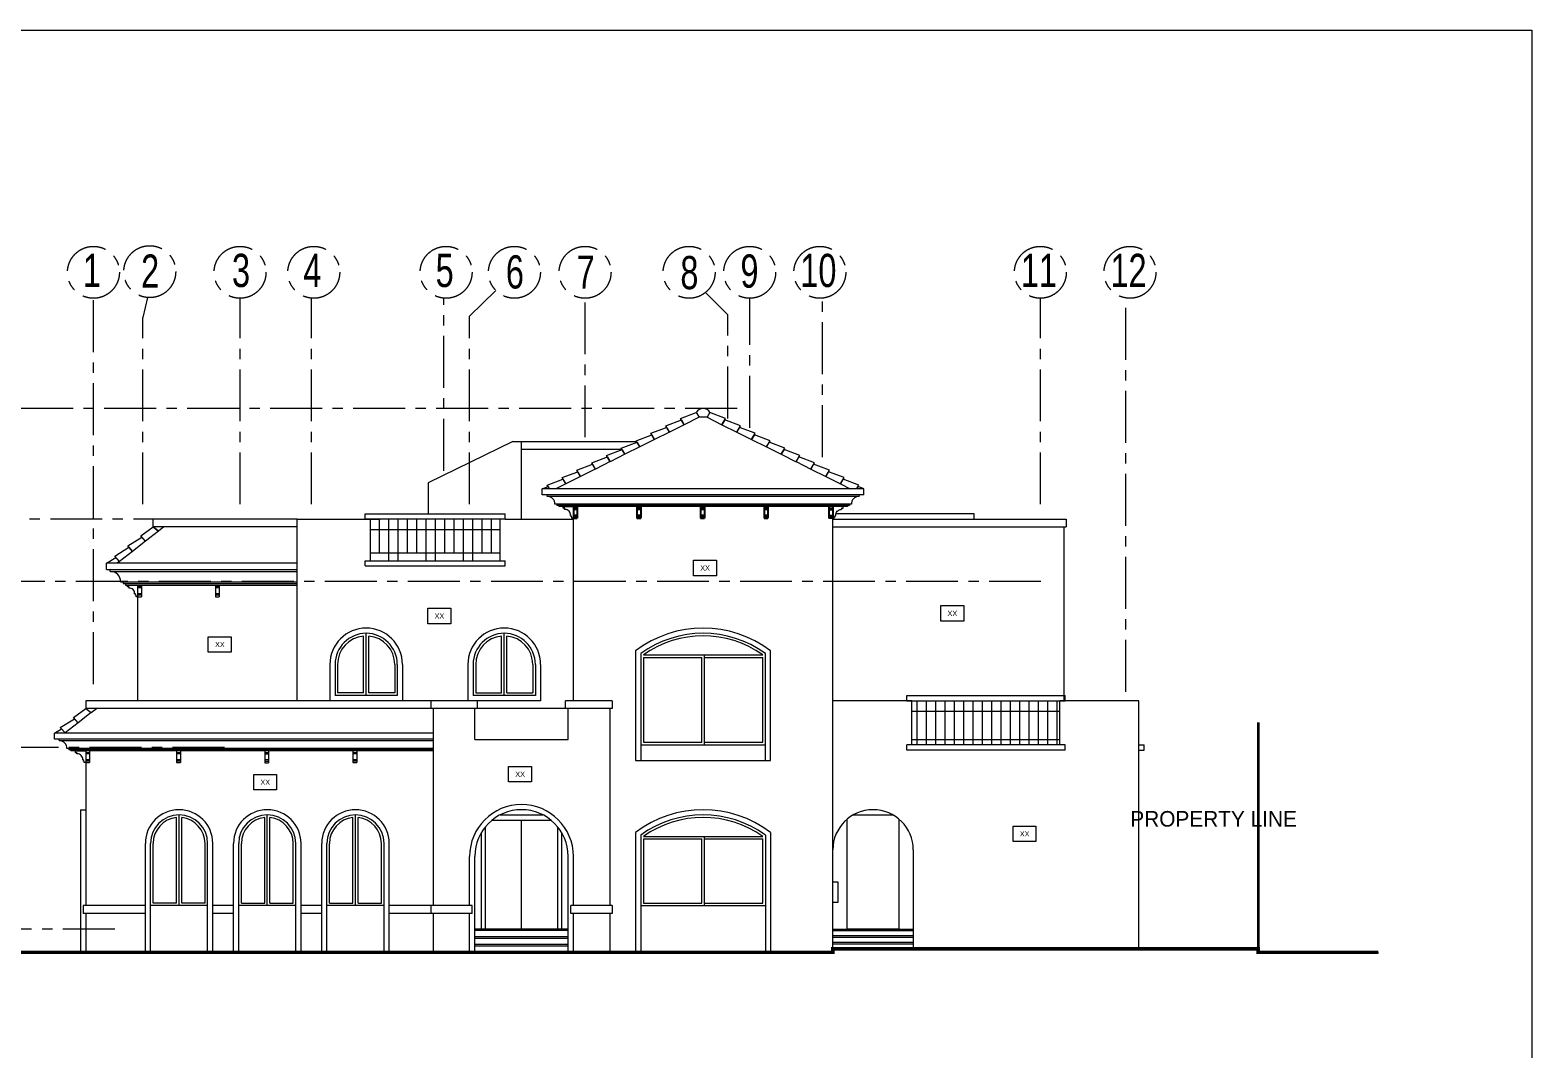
# Model space of a CAD drawing. Header units: millimetres. Extents: x -9083 to 924194, y -232449 to 321637.
# Drawn here: x 33293 to 47767, y -215630 to -205810 of the extents above; entities that cross this region are included whole.
import ezdxf
from ezdxf.enums import TextEntityAlignment as Align

# ---------------------------------------------------------------- set-up
doc = ezdxf.new("R2010")
doc.units = ezdxf.units.MM
doc.header["$LTSCALE"] = 400
doc.header["$MEASUREMENT"] = 0
for name, pattern in [('CENTER', [2, 1.25, -0.25, 0.25, -0.25]), ('CENTERX2', [4, 2.5, -0.5, 0.5, -0.5]), ('DASHDOT', [1, 0.5, -0.25, 0, -0.25])]:
    doc.linetypes.add(name, pattern=pattern)
doc.layers.get('0').update_dxf_attribs({"lineweight": 0, "true_color": 0xff1414})
doc.layers.get('Defpoints').update_dxf_attribs({"color": 8, "lineweight": 5})
doc.layers.add('AXIES', color=7, linetype='CENTER', lineweight=0, true_color=0x949596)
for name, color, linetype, lineweight in [('ELEVATION 00', 7, 'Continuous', 30), ('ELEVATION 01', 4, 'Continuous', 25), ('ELEVATION 02', 3, 'Continuous', 18), ('ELEVATION 04', 1, 'Continuous', 9), ('ELEVATION WINDOW', 5, 'Continuous', 5), ('ELEVATION05', 15, 'Continuous', 9), ('GENERAL TEXT', 4, 'Continuous', 5), ('LEVELS', 251, 'Continuous', 5), ('PLOT BOWNDARY', 1, 'DASHDOT', 50), ('TAG ELEVATIONS DETAIL', 8, 'Continuous', 9)]:
    doc.layers.add(name, color=color, linetype=linetype, lineweight=lineweight)
doc.styles.add('ARIAL-GRID', font='arial.ttf', dxfattribs={"width": 0.7, "height": 320})
doc.styles.get("Standard").update_dxf_attribs({"font": 'GOTHIC.TTF', "height": 220})
doc.styles.add('WA-GV03-ELEV & SEC.-TYPE A$0$BOLD', font='romantic.ttf')
doc.styles.add('WA-GV03-ELEV & SEC.-TYPE A$0$Standard', font='arial.ttf')

# ---------------------------------------------------------------- blocks, each defined once
blk = doc.blocks.new('WSA-GRID')
at = {"layer": 'AXIES', "style": 'ARIAL-GRID', "width": 0.7}
blk.add_attdef('GRID', text='', height=320, dxfattribs=at).set_placement((0, 522), align=Align.MIDDLE_CENTER)
blk = doc.blocks.new('WA-GV03-ELEV & SEC.-TYPE A$0$WA-GV03-ELEV & SEC.-TYPE A$0$A$C6AD45956')
for p, q in [((-100, 0), (-100, -300)), ((0, 0), (0, -300)), ((0, -45), (-100, -45)), ((0, -75), (-100, -75)), ((0, -225), (-100, -225)), ((0, -262.5), (-100, -262.5)), ((-100, -300), (0, -300))]:
    blk.add_line(p, q)
blk = doc.blocks.new('WA-GV03-ELEV & SEC.-TYPE A$0$RCSS TG')
blk.add_lwpolyline([(28718, -28969), (29160, -28969), (29160, -29267), (28718, -29267)], close=True)
at = {"style": 'WA-GV03-ELEV & SEC.-TYPE A$0$BOLD'}
blk.add_attdef('CH', text='', height=80, dxfattribs=at).set_placement((28932, -29118), align=Align.MIDDLE)

msp = doc.modelspace()

# ---------------------------------------------------------------- linework, layer by layer
at = {"layer": 'AXIES', "linetype": 'CENTERX2', "lineweight": 0, "ltscale": 0.5}
for p, q in [((33904.30643, -212114.59767, 0.00096), (33904.30643, -208394.88271, 0.00096)), ((34423.48945, -208388.57199, 0.00096), (34379.30643, -208581.46903, 0.00096)), ((35316.80643, -210380.79073, 0.00096), (35316.80643, -208394.88271, 0.00096)), ((36004.30643, -210380.79073, 0.00096), (36004.30643, -208394.88271, 0.00096)), ((37279.30643, -210057.12372, 0.00096), (37279.30643, -208394.88271, 0.00096)), ((37529.30643, -208566.11369, 0.00096), (37782.09977, -208319.46962, 0.00096)), ((38641.80643, -209734.87372, 0.00096), (38641.80643, -208394.37784, 0.00096)), ((40016.80643, -208553.61375, 0.00096), (39802.20753, -208339.01486, 0.00096)), ((40229.30643, -209642.76355, 0.00096), (40229.30643, -208394.88271, 0.00096)), ((40929.30643, -209925.63985, 0.00096), (40929.30643, -208394.88271, 0.00096)), ((43029.31793, -210380.79073, 0.00096), (43029.31793, -208394.88271, 0.00096)), ((43854.31793, -212187.16528, 0.00096), (43854.31793, -208394.88271, 0.00096)), ((40016.80643, -209552.56541, 0.00096), (40016.80643, -208553.61375, 0.00096)), ((34379.30643, -210380.79073, 0.00096), (34379.30643, -208581.46903, 0.00096)), ((37529.30643, -210380.79073, 0.00096), (37529.30643, -208566.11369, 0.00096)), ((43035.4058, -211124.17446, 0.00287), (26013.46872, -211124.17446, 0.00096)), ((35167.13062, -212724.17446, 0.00096), (26013.46875, -212724.17446, 0.00096)), ((34108.69236, -214474.17446, 0.00096), (28777.4511, -214474.17446, 0.00096))]:
    msp.add_line(p, q, dxfattribs=at)
at = {"layer": 'AXIES', "color": 251, "linetype": 'CENTERX2', "lineweight": 0, "ltscale": 0.5, "elevation": 0.00096}
for points in [[(40107.81533, -209457.17446), (30128.08621, -209457.17446), (28781.09298, -208178.38294), (26019.42239, -208178.38294)], [(34788.78667, -210524.17446), (30128.08621, -210524.17446), (29360.85714, -209795.79216), (26013.46872, -209795.79216)]]:
    msp.add_lwpolyline(points, dxfattribs=at)
at = {"layer": 'AXIES', "linetype": 'CENTERX2', "lineweight": 0, "ltscale": 0.5}
for centre in [(33904.30643, -208144.88271, 0.00096), (34446.76258, -208138.57199, 0.00096), (35316.85417, -208144.88271, 0.00144), (36027.57955, -208144.88271, 0.00096), (37302.6273, -208144.88271, 0.00144), (37961.03945, -208144.88271, 0.00096), (38641.75868, -208144.88271, 0.00096), (39644.68703, -208144.88271, 0.00096), (40228.23684, -208144.88271, 0.00144), (40904.34032, -208144.88271, 0.00144), (43029.31793, -208144.88271, 0.00096), (43892.79289, -208144.88271, 0.00144)]:
    msp.add_circle(centre, 250, dxfattribs=at)
at = {"layer": 'Defpoints'}
msp.add_lwpolyline([(24333.33333, -205809.70699), (47766.7818, -205809.70699), (47766.7818, -218974.20286), (24333.33333, -218974.20286)], close=True, dxfattribs=at)
at = {"layer": 'ELEVATION 00', "lineweight": 0}
for p, q in [((37604.30643, -212274.17446, 0.00096), (37154.30643, -212274.17446, 0.00096)), ((37154.30643, -212274.17446, 0.00096), (37154.30643, -212349.17446, 0.00096)), ((37604.30643, -212349.17446, 0.00096), (37604.30643, -212274.17446, 0.00096)), ((38904.30643, -212274.17446, 0.00096), (38454.30643, -212274.17446, 0.00096)), ((38454.30643, -212349.17446, 0.00096), (38454.30643, -212274.17446, 0.00096)), ((38904.30643, -212274.17446, 0.00096), (38904.30643, -212349.17446, 0.00096)), ((37604.30643, -212349.17446, 0.00096), (37154.30643, -212349.17446, 0.00096)), ((37179.30643, -212349.17446, 0.00096), (37179.30643, -214249.17446, 0.00096)), ((37579.30643, -212649.17446, 0.00096), (37579.30643, -212349.17446, 0.00096)), ((38454.30643, -212349.17446, 0.00096), (37604.30643, -212349.17446, 0.00096)), ((38904.30643, -212349.17446, 0.00096), (38454.30643, -212349.17446, 0.00096)), ((38479.30643, -212649.17446, 0.00096), (38479.30643, -212349.17446, 0.00096)), ((38879.30643, -212349.17446, 0.00096), (38879.30643, -214249.17446, 0.00096)), ((37579.30643, -212649.17446, 0.00096), (38479.30643, -212649.17446, 0.00096)), ((37529.30643, -214249.17446, 0.00096), (37529.30643, -213774.17446, 0.00096)), ((37579.30643, -214699.17446, 0.00096), (37579.30643, -213774.17446, 0.00096)), ((38479.30643, -214699.17446, 0.00096), (38479.30643, -213774.17446, 0.00096)), ((38529.30643, -214249.17446, 0.00096), (38529.30643, -213774.17446, 0.00096)), ((37554.30643, -214249.17446, 0.00096), (37154.30643, -214249.17446, 0.00096)), ((37154.30643, -214249.17446, 0.00096), (37154.30643, -214324.17446, 0.00096)), ((37554.30643, -214324.17446, 0.00096), (37154.30643, -214324.17446, 0.00096)), ((37179.30643, -214324.17446, 0.00096), (37179.30643, -214699.17446, 0.00096)), ((37529.30643, -214699.17446, 0.00096), (37529.30643, -214324.17446, 0.00096)), ((37554.30643, -214324.17446, 0.00096), (37554.30643, -214249.17446, 0.00096)), ((38904.30643, -214249.17446, 0.00096), (38504.30643, -214249.17446, 0.00096)), ((38504.30643, -214324.17446, 0.00096), (38504.30643, -214249.17446, 0.00096)), ((38904.30643, -214324.17446, 0.00096), (38504.30643, -214324.17446, 0.00096)), ((38529.30643, -214699.17446, 0.00096), (38529.30643, -214324.17446, 0.00096)), ((38879.30643, -214324.17446, 0.00096), (38879.30643, -214699.17446, 0.00096)), ((38904.30643, -214249.17446, 0.00096), (38904.30643, -214324.17446, 0.00096)), ((38479.30643, -214474.17446, 0.00096), (37579.30643, -214474.17446, 0.00096)), ((38479.30643, -214489.17446, 0.00096), (37579.30643, -214489.17446, 0.00096)), ((38479.30643, -214549.17446, 0.00096), (37579.30643, -214549.17446, 0.00096)), ((38479.30643, -214564.17446, 0.00096), (37579.30643, -214564.17446, 0.00096)), ((38479.30643, -214624.17446, 0.00096), (37579.30643, -214624.17446, 0.00096)), ((38479.30643, -214639.17446, 0.00096), (37579.30643, -214639.17446, 0.00096)), ((41029.30643, -214666.66946, -0.00096), (41029.30643, -214699.17446, -0.00096))]:
    msp.add_line(p, q, dxfattribs=at)
for radius in [500, 450]:
    msp.add_arc((38029.30643, -213774.17446, 0.00096), radius, 0, 180, dxfattribs=at)
at = {"layer": 'ELEVATION 01', "lineweight": 0}
for p, q in [((39818.42711, -209542.39119, 0.00096), (39740.18574, -209542.39119, 0.00096)), ((41329.30643, -210230.28586, 0.00096), (38229.30643, -210230.28586, 0.00096)), ((38229.30643, -210290.28586, 0.00096), (38229.30643, -210230.28586, 0.00096)), ((41329.30643, -210290.28586, 0.00096), (38229.30643, -210290.28586, 0.00096)), ((41329.30643, -210290.28586, 0.00096), (41329.30643, -210230.28586, 0.00096)), ((41279.40985, -210305.26274, 0.00096), (38281.10131, -210305.26274, 0.00096)), ((41208.05643, -210380.28586, 0.00096), (38350.20708, -210380.28586, 0.00096)), ((38369.30643, -210380.28586, 0.00096), (38369.30643, -210391.53586, 0.00096)), ((41189.30643, -210391.53586, 0.00096), (38369.30643, -210391.53586, 0.00096)), ((38388.05643, -210391.53586, 0.00096), (38388.05643, -210402.78586, 0.00096)), ((41170.55643, -210402.78586, 0.00096), (38388.05643, -210402.78586, 0.00096)), ((41170.55643, -210391.53586, 0.00096), (41170.55643, -210402.78586, 0.00096)), ((41189.30643, -210380.28586, 0.00096), (41189.30643, -210391.53586, 0.00096)), ((38529.30643, -212274.17446, 0.00096), (38529.30643, -210484.17446, 0.00096)), ((41029.30643, -214666.66946, 0.00096), (41029.30643, -210484.17446, 0.00096)), ((39129.30643, -211793.41614, 0.00096), (39129.30643, -212849.17446, 0.00096)), ((39179.30643, -211818.56427, 0.00096), (39179.30643, -212849.17446, 0.00096)), ((40379.30643, -212849.17446, 0.00096), (40379.30643, -211818.56427, 0.00096)), ((40429.30643, -212849.17446, 0.00096), (40429.30643, -211793.41614, 0.00096)), ((39179.30643, -212699.17446, 0.00096), (40379.30643, -212699.17446, 0.00096)), ((39129.30643, -213543.41614, 0.00096), (39129.30643, -214699.17446, 0.00096)), ((39179.30643, -213568.56427, 0.00096), (39179.30643, -214699.17446, 0.00096)), ((40379.30643, -213568.56427, 0.00096), (40379.30643, -214699.17446, 0.00096)), ((40429.30643, -213543.41614, 0.00096), (40429.30643, -214699.17446, 0.00096)), ((39179.30643, -214249.17446, 0.00096), (40379.30643, -214249.17446, 0.00096))]:
    msp.add_line(p, q, dxfattribs=at)
at = {"layer": 'ELEVATION 01', "lineweight": 0, "elevation": 0.00096}
for points in [[(39454.96324, -209685.04081), (39419.49604, -209625.1548), (39570.76157, -209568.21915), (39597.37638, -209613.605), (39454.96324, -209685.04081)], [(39597.7726, -209613.827), (39562.3054, -209553.94099), (39713.57094, -209497.00534), (39740.18574, -209542.39119), (39597.7726, -209613.827)], [(39960.84025, -209613.827), (39996.30745, -209553.94099), (39845.04191, -209497.00534), (39818.42711, -209542.39119), (39960.84025, -209613.827)], [(40103.64961, -209685.04081), (40139.11681, -209625.1548), (39987.85128, -209568.21915), (39961.23647, -209613.605), (40103.64961, -209685.04081)], [(39169.34451, -209827.46842), (39133.87731, -209767.58241), (39285.14284, -209710.64676), (39311.75765, -209756.03261), (39169.34451, -209827.46842)], [(39169.34451, -209827.46842), (39133.87731, -209767.58241), (39285.14284, -209710.64676), (39311.75765, -209756.03261), (39169.34451, -209827.46842)], [(39312.15387, -209756.25461), (39276.68667, -209696.3686), (39427.95221, -209639.43295), (39454.56702, -209684.8188), (39312.15387, -209756.25461)], [(40246.45898, -209756.25461), (40281.92618, -209696.3686), (40130.66064, -209639.43295), (40104.04583, -209684.8188), (40246.45898, -209756.25461)], [(40389.26834, -209827.46842), (40424.73554, -209767.58241), (40273.47001, -209710.64676), (40246.8552, -209756.03261), (40389.26834, -209827.46842)], [(38883.72578, -209969.89603), (38848.25858, -209910.01002), (38999.52412, -209853.07437), (39026.13892, -209898.46022), (38883.72578, -209969.89603)], [(38883.72578, -209969.89603), (38848.25858, -209910.01002), (38999.52412, -209853.07437), (39026.13892, -209898.46022), (38883.72578, -209969.89603)], [(39026.53514, -209898.68223), (38991.06795, -209838.79622), (39142.33348, -209781.86057), (39168.94829, -209827.24642), (39026.53514, -209898.68223)], [(39026.53514, -209898.68223), (38991.06795, -209838.79622), (39142.33348, -209781.86057), (39168.94829, -209827.24642), (39026.53514, -209898.68223)], [(40532.07771, -209898.68223), (40567.5449, -209838.79622), (40416.27937, -209781.86057), (40389.66456, -209827.24642), (40532.07771, -209898.68223)], [(40674.88707, -209969.89603), (40710.35427, -209910.01002), (40559.08873, -209853.07437), (40532.47393, -209898.46022), (40674.88707, -209969.89603)], [(38598.10705, -210112.32365), (38562.63985, -210052.43764), (38713.90539, -209995.50199), (38740.52019, -210040.88784), (38598.10705, -210112.32365)], [(38740.91641, -210041.10984), (38705.44922, -209981.22383), (38856.71475, -209924.28818), (38883.32956, -209969.67403), (38740.91641, -210041.10984)], [(40817.69644, -210041.10984), (40853.16363, -209981.22383), (40701.8981, -209924.28818), (40675.28329, -209969.67403), (40817.69644, -210041.10984)], [(40960.5058, -210112.32365), (40995.973, -210052.43764), (40844.70746, -209995.50199), (40818.09266, -210040.88784), (40960.5058, -210112.32365)], [(38455.29769, -210183.53745), (38419.83049, -210123.65144), (38571.09602, -210066.71579), (38597.71083, -210112.10164), (38455.29769, -210183.53745)], [(41103.31516, -210183.53745), (41138.78236, -210123.65144), (40987.51683, -210066.71579), (40960.90202, -210112.10164), (41103.31516, -210183.53745)]]:
    msp.add_lwpolyline(points, close=True, dxfattribs=at)
for points in [[(38297.89037, -210230.10277), (38277.02112, -210194.86525), (38428.28666, -210137.9296), (38454.90146, -210183.31545), (38361.2621, -210230.28586)], [(41260.72248, -210230.10277), (41281.59173, -210194.86525), (41130.32619, -210137.9296), (41103.71139, -210183.31545), (41197.35075, -210230.28586)], [(38229.30643, -210230.28586), (38285.47729, -210209.14341), (38297.87548, -210230.28586)], [(41329.30643, -210230.28586), (41273.13556, -210209.14341), (41260.73737, -210230.28586)], [(39129.30643, -212849.17446), (39179.30643, -212849.17446), (39179.30643, -212849.17446), (40429.30643, -212849.17446)], [(41029.30643, -214216.66946), (41054.30643, -214216.66946), (41079.30643, -214216.66946), (41079.30643, -214024.17446), (41029.30643, -214024.17446)]]:
    msp.add_lwpolyline(points, dxfattribs=at)
for points in [[(38529.30643, -210402.78586), (38529.30643, -210515.28586), (38515.24393, -210515.28586), (38515.24393, -210501.22336), (38508.21268, -210501.22336), (38508.21268, -210487.16086), (38501.18143, -210487.16086, 0.4446561359), (38447.74393, -210430.91086, -0.8067646482), (38447.74393, -210419.66086), (38430.86893, -210419.66086), (38430.86893, -210402.78586), (38529.30643, -210402.78586)], [(41029.30643, -210402.78586), (41029.30643, -210515.28586), (41043.36893, -210515.28586), (41043.36893, -210501.22336), (41050.40018, -210501.22336), (41050.40018, -210487.16086), (41057.43143, -210487.16086, -0.4446561359), (41110.86893, -210430.91086, 0.8067646482), (41110.86893, -210419.66086), (41127.74393, -210419.66086), (41127.74393, -210402.78586), (41029.30643, -210402.78586)]]:
    msp.add_lwpolyline(points, format="xyb", close=True, dxfattribs=at)
at = {"layer": 'ELEVATION 01', "lineweight": 0}
for centre, radius, start, end in [((39779.30643, -209531.33368, 0.00096), 74.15921, 27.574428411, 152.425571589), ((38280.92925, -210297.78586, 0.00096), 7.67356, 102.20927513, 257.79072487), ((41277.6836, -210297.78586, 0.00096), 7.67356, 282.20927513, 77.79072487), ((38281.10131, -210374.92447, 0.00096), 69.66173, 355.585966198, 91.476432375), ((41277.51154, -210374.92447, 0.00096), 69.66173, 88.523567625, 184.414033802), ((39779.30643, -212647.34386, 0.00096), 1073.1694, 52.722024808, 127.277975192), ((39779.30643, -212647.34386, 0.00096), 1023.1694, 54.097113825, 125.902886175), ((39779.30643, -214397.34386, 0.00096), 1073.1694, 52.722024808, 127.277975192), ((39779.30643, -214397.34386, 0.00096), 1023.1694, 54.097113833, 125.902886175)]:
    msp.add_arc(centre, radius, start, end, dxfattribs=at)
at = {"layer": 'ELEVATION 02', "lineweight": 0}
for p, q in [((35866.80643, -212274.17446, 0.00096), (35866.80643, -210524.17446, 0.00096)), ((35866.80643, -210524.17446, 0.00096), (36666.80643, -210524.17446, 0.00096)), ((36523.05643, -210524.17446, 0.00096), (36523.05643, -210474.17446, 0.00096)), ((36523.05643, -210474.17446, 0.00096), (37873.05643, -210474.17446, 0.00096)), ((37873.05643, -210524.17446, 0.00096), (36523.05643, -210524.17446, 0.00096)), ((36573.05643, -210924.17446, 0.00096), (36573.05643, -210524.17446, 0.00096)), ((36658.05643, -210524.17446, 0.00096), (36658.05643, -210849.17446, 0.00096)), ((36748.05643, -210524.17446, 0.00096), (36748.05643, -210924.17446, 0.00096)), ((36838.05643, -210524.17446, 0.00096), (36838.05643, -210924.17446, 0.00096)), ((36928.05643, -210524.17446, 0.00096), (36928.05643, -210849.17446, 0.00096)), ((37018.05643, -210524.17446, 0.00096), (37018.05643, -210849.17446, 0.00096)), ((37108.05643, -210524.17446, 0.00096), (37108.05643, -210924.17446, 0.00096)), ((37198.05643, -210524.17446, 0.00096), (37198.05643, -210924.17446, 0.00096)), ((37288.05643, -210524.17446, 0.00096), (37288.05643, -210849.17446, 0.00096)), ((37378.05643, -210524.17446, 0.00096), (37378.05643, -210849.17446, 0.00096)), ((37468.05643, -210524.17446, 0.00096), (37468.05643, -210924.17446, 0.00096)), ((37558.05643, -210524.17446, 0.00096), (37558.05643, -210924.17446, 0.00096)), ((37648.05643, -210524.17446, 0.00096), (37648.05643, -210849.17446, 0.00096)), ((37738.05643, -210524.17446, 0.00096), (37738.05643, -210849.17446, 0.00096)), ((37823.05643, -210924.17446, 0.00096), (37823.05643, -210524.17446, 0.00096)), ((37873.05643, -210524.17446, 0.00096), (37873.05643, -210474.17446, 0.00096)), ((37873.05643, -210524.17446, 0.00096), (38529.30643, -210524.17446, 0.00096)), ((36573.05643, -210624.17446, 0.00096), (37823.05643, -210624.17446, 0.00096)), ((36573.05643, -210849.17446, 0.00096), (37823.05643, -210849.17446, 0.00096)), ((36523.05643, -210974.17446, 0.00096), (36523.05643, -210924.17446, 0.00096)), ((36523.05643, -210924.17446, 0.00096), (37873.05643, -210924.17446, 0.00096)), ((36523.05643, -210974.17446, 0.00096), (37873.05643, -210974.17446, 0.00096)), ((37873.05643, -210974.17446, 0.00096), (37873.05643, -210924.17446, 0.00096)), ((36182.43143, -211924.17446, 0.00096), (36182.43143, -212274.17446, 0.00096)), ((36232.43143, -211924.17446, 0.00096), (36232.43143, -212224.17446, 0.00096)), ((36832.43143, -211924.17446, 0.00096), (36832.43143, -212224.17446, 0.00096)), ((36882.43143, -211924.17446, 0.00096), (36882.43143, -212274.17446, 0.00096)), ((37512.85188, -211924.17446, 0.00096), (37512.85188, -212274.17446, 0.00096)), ((37562.85188, -211924.17446, 0.00096), (37562.85188, -212224.17446, 0.00096)), ((38162.85188, -211924.17446, 0.00096), (38162.85188, -212224.17446, 0.00096)), ((38212.85188, -211924.17446, 0.00096), (38212.85188, -212274.17446, 0.00096)), ((37154.30643, -212274.17446, 0.00096), (33829.30643, -212274.17446, 0.00096)), ((33829.30643, -212274.17446, 0.00096), (33829.30643, -212349.17446, 0.00096)), ((36832.43143, -212224.17446, 0.00096), (36232.43143, -212224.17446, 0.00096)), ((38212.85188, -212274.17446, 0.00096), (37512.85188, -212274.17446, 0.00096)), ((38162.85188, -212224.17446, 0.00096), (37562.85188, -212224.17446, 0.00096)), ((41791.80642, -212274.17446, 0.00096), (41029.30643, -212274.17446, 0.00096)), ((41741.80642, -212224.17446, 0.00096), (43266.80643, -212224.17446, 0.00096)), ((41741.80642, -212274.17446, 0.00096), (41741.80642, -212224.17446, 0.00096)), ((41741.80642, -212274.17446, 0.00096), (43266.80643, -212274.17446, 0.00096)), ((41791.80642, -212699.17446, 0.00096), (41791.80642, -212274.17446, 0.00096)), ((41839.30642, -212274.17446, 0.00096), (41839.30642, -212699.17446, 0.00096)), ((41929.30642, -212274.17446, 0.00096), (41929.30642, -212699.17446, 0.00096)), ((42019.30642, -212274.17446, 0.00096), (42019.30642, -212699.17446, 0.00096)), ((42109.30642, -212274.17446, 0.00096), (42109.30642, -212699.17446, 0.00096)), ((42199.30642, -212274.17446, 0.00096), (42199.30642, -212699.17446, 0.00096)), ((42289.30642, -212274.17446, 0.00096), (42289.30642, -212699.17446, 0.00096)), ((42379.30642, -212274.17446, 0.00096), (42379.30643, -212699.17446, 0.00096)), ((42469.30642, -212274.17446, 0.00096), (42469.30643, -212699.17446, 0.00096)), ((42559.30642, -212274.17446, 0.00096), (42559.30643, -212699.17446, 0.00096)), ((42649.30642, -212274.17446, 0.00096), (42649.30643, -212699.17446, 0.00096)), ((42739.30642, -212274.17446, 0.00096), (42739.30643, -212699.17446, 0.00096)), ((42829.30642, -212274.17446, 0.00096), (42829.30643, -212699.17446, 0.00096)), ((42919.30642, -212274.17446, 0.00096), (42919.30643, -212699.17446, 0.00096)), ((43009.30642, -212274.17446, 0.00096), (43009.30643, -212699.17446, 0.00096)), ((43099.30642, -212274.17446, 0.00096), (43099.30643, -212699.17446, 0.00096)), ((43189.30642, -212274.17446, 0.00096), (43189.30643, -212699.17446, 0.00096)), ((43979.30643, -212274.17446, 0.00096), (43216.80643, -212274.17446, 0.00096)), ((43216.80643, -212699.17446, 0.00096), (43216.80643, -212274.17446, 0.00096)), ((43266.80643, -212274.17446, 0.00096), (43266.80643, -212224.17446, 0.00096)), ((43979.30643, -214666.66946, 0.00096), (43979.30643, -212274.17446, 0.00096)), ((37154.30643, -212349.17446, 0.00096), (33829.30643, -212349.17446, 0.00096)), ((33882.53264, -212388.50436, 0.00096), (33933.09966, -212349.17446, 0.00096)), ((41791.80642, -212374.17446, 0.00096), (43216.80643, -212374.17446, 0.00096)), ((37179.30643, -212585.96047, 0.00096), (33527.42068, -212585.96047, 0.00096)), ((33527.42068, -212645.96047, 0.00096), (33527.42068, -212585.96047, 0.00096)), ((37179.30643, -212645.96047, 0.00096), (33527.42068, -212645.96047, 0.00096)), ((37179.30643, -212660.93734, 0.00096), (33579.21556, -212660.93734, 0.00096)), ((37179.30643, -212735.96047, 0.00096), (33648.32133, -212735.96047, 0.00096)), ((33667.42068, -212735.96047, 0.00096), (33667.42068, -212747.21047, 0.00096)), ((37179.30643, -212747.21047, 0.00096), (33667.42068, -212747.21047, 0.00096)), ((33686.17068, -212747.21047, 0.00096), (33686.17068, -212758.46047, 0.00096)), ((37179.30643, -212758.46047, 0.00096), (33686.17068, -212758.46047, 0.00096)), ((33829.30643, -212758.46047, 0.00096), (33829.30643, -214249.17446, 0.00096)), ((41741.80642, -212749.17446, 0.00096), (41741.80642, -212699.17446, 0.00096)), ((43266.80643, -212699.17446, 0.00096), (41741.80642, -212699.17446, 0.00096)), ((43266.80643, -212749.17446, 0.00096), (41741.80642, -212749.17446, 0.00096)), ((41791.80642, -212649.17446, 0.00096), (43216.80643, -212649.17446, 0.00096)), ((43266.80643, -212749.17446, 0.00096), (43266.80643, -212699.17446, 0.00096)), ((43979.30643, -212699.17446, 0.00096), (44029.30643, -212699.17446, 0.00096)), ((43979.30643, -212749.17446, 0.00096), (44029.30643, -212749.17446, 0.00096)), ((44029.30643, -212749.17446, 0.00096), (44029.30643, -212699.17446, 0.00096)), ((33779.30643, -213324.17446, 0.00096), (33779.30643, -214699.17446, 0.00096)), ((33779.30643, -213324.17446, 0.00096), (33829.30643, -213324.17446, 0.00096)), ((37746.46371, -213424.17446, 0.00096), (38312.14914, -213424.17446, 0.00096)), ((37823.15114, -213374.17446, 0.00096), (38235.46171, -213374.17446, 0.00096)), ((38029.30643, -214474.17446, 0.00096), (38029.30643, -213424.17446, 0.00096)), ((37639.30642, -213549.67502, -0.00096), (37639.30642, -214474.17446, -0.00096)), ((37679.30642, -213491.33175, -0.00096), (37679.30642, -214474.17446, -0.00096)), ((38379.30643, -214474.17446, -0.00096), (38379.30643, -213491.33175, -0.00096)), ((38419.30643, -214474.17446, -0.00096), (38419.30643, -213549.67502, -0.00096)), ((34404.30643, -214699.17446, 0.00096), (34404.30643, -213649.17446, 0.00096)), ((34454.30643, -214699.17446, 0.00096), (34454.30643, -213649.17446, 0.00096)), ((35004.30643, -214699.17446, 0.00096), (35004.30643, -213649.17446, 0.00096)), ((35054.30643, -214699.17446, 0.00096), (35054.30643, -213649.17446, 0.00096)), ((35254.30643, -214699.17446, 0.00096), (35254.30643, -213649.17446, 0.00096)), ((35304.30643, -214699.17446, 0.00096), (35304.30643, -213649.17446, 0.00096)), ((35854.30643, -214699.17446, 0.00096), (35854.30643, -213649.17446, 0.00096)), ((35904.30643, -214699.17446, 0.00096), (35904.30643, -213649.17446, 0.00096)), ((36104.30643, -214699.17446, 0.00096), (36104.30643, -213649.17446, 0.00096)), ((36154.30643, -214699.17446, 0.00096), (36154.30643, -213649.17446, 0.00096)), ((36704.30643, -214699.17446, 0.00096), (36704.30643, -213649.17446, 0.00096)), ((36754.30643, -214699.17446, 0.00096), (36754.30643, -213649.17446, 0.00096)), ((41804.30643, -213711.67446, 0.00096), (41804.30643, -214666.66946, 0.00096)), ((33804.30643, -214249.17446, 0.00096), (33804.30643, -214324.17446, 0.00096)), ((34404.30643, -214249.17446, 0.00096), (33804.30643, -214249.17446, 0.00096)), ((34404.30643, -214324.17446, 0.00096), (33804.30643, -214324.17446, 0.00096)), ((33829.30643, -214324.17446, 0.00096), (33829.30643, -214699.17446, 0.00096)), ((35004.30643, -214249.17446, 0.00096), (34454.30643, -214249.17446, 0.00096)), ((35254.30643, -214249.17446, 0.00096), (35054.30643, -214249.17446, 0.00096)), ((35254.30643, -214324.17446, 0.00096), (35054.30643, -214324.17446, 0.00096)), ((35854.30643, -214249.17446, 0.00096), (35304.30643, -214249.17446, 0.00096)), ((36104.30643, -214249.17446, 0.00096), (35904.30643, -214249.17446, 0.00096)), ((36104.30643, -214324.17446, 0.00096), (35904.30643, -214324.17446, 0.00096)), ((36704.30643, -214249.17446, 0.00096), (36154.30643, -214249.17446, 0.00096)), ((37154.30643, -214249.17446, 0.00096), (36754.30643, -214249.17446, 0.00096)), ((37154.30643, -214324.17446, 0.00096), (36754.30643, -214324.17446, 0.00096)), ((41029.30643, -214474.17446, 0.00096), (41804.30643, -214474.17446, 0.00096)), ((41029.30643, -214489.17446, 0.00096), (41804.30643, -214489.17446, 0.00096)), ((41029.30643, -214538.33946, 0.00096), (41804.30643, -214538.33946, 0.00096)), ((41029.30643, -214553.33946, 0.00096), (41804.30643, -214553.33946, 0.00096)), ((41029.30643, -214602.50446, 0.00096), (41804.30643, -214602.50446, 0.00096)), ((41029.30643, -214617.50446, 0.00096), (41804.30643, -214617.50446, 0.00096))]:
    msp.add_line(p, q, dxfattribs=at)
at = {"layer": 'ELEVATION 02', "lineweight": 0, "elevation": 0.00096}
for points in [[(33631.00494, -212584.13702), (33584.54854, -212532.30981), (33721.82051, -212446.99079), (33756.76879, -212486.32069), (33631.00494, -212584.13702)], [(33756.76879, -212486.32069), (33710.31239, -212434.49348), (33829.30643, -212349.17446), (33882.53264, -212388.50436), (33756.76879, -212486.32069)]]:
    msp.add_lwpolyline(points, close=True, dxfattribs=at)
msp.add_lwpolyline([(33529.84397, -212585.96047), (33596.05666, -212544.80712), (33631.00494, -212584.13702), (33628.6605, -212585.96047)], dxfattribs=at)
msp.add_lwpolyline([(33829.30643, -212758.46047), (33829.30643, -212870.96047), (33815.24393, -212870.96047), (33815.24393, -212856.89797), (33808.21268, -212856.89797), (33808.21268, -212842.83547), (33801.18143, -212842.83547, 0.4446561359), (33747.74393, -212786.58547, -0.8067646482), (33747.74393, -212775.33547), (33730.86893, -212775.33547), (33730.86893, -212758.46047), (33829.30643, -212758.46047)], format="xyb", close=True, dxfattribs=at)
at = {"layer": 'ELEVATION 02', "lineweight": 0}
for centre, radius, start, end in [((36532.43143, -211924.17446, 0.00096), 350, 0, 180), ((37862.85188, -211924.17446, 0.00096), 350, 0, 180), ((36532.43143, -211924.17446, 0.00096), 300, 0, 180), ((37862.85188, -211924.17446, 0.00096), 300, 0, 180), ((33579.0435, -212653.46047, 0.00096), 7.67356, 102.20927513, 257.79072487), ((33579.21556, -212730.59908, 0.00096), 69.66173, 355.585966198, 91.476432375), ((34729.30643, -213649.17446, 0.00096), 325, 0, 180), ((35579.30643, -213649.17446, 0.00096), 325, 0, 180), ((36429.30643, -213649.17446, 0.00096), 325, 0, 180), ((41416.80643, -213711.67446, 0.00096), 387.5, 0, 180), ((34729.30643, -213649.17446, 0.00096), 275, 0, 180), ((35579.30643, -213649.17446, 0.00096), 275, 0, 180), ((36429.30643, -213649.17446, 0.00096), 275, 0, 180)]:
    msp.add_arc(centre, radius, start, end, dxfattribs=at)
at = {"layer": 'ELEVATION 04', "lineweight": 0}
for p, q in [((35866.80643, -210524.17446, 0.00096), (34479.30643, -210524.17446, 0.00096)), ((34479.30643, -210599.17446, 0.00096), (34479.30643, -210524.17446, 0.00096)), ((41029.30643, -210524.17446, 0.00096), (43279.30643, -210524.17446, 0.00096)), ((42391.17878, -210474.17446, -0.00096), (41058.05142, -210474.17446, -0.00096)), ((42391.17878, -210524.17446, -0.00096), (42391.17878, -210474.17446, -0.00096)), ((43279.30643, -210524.17446, 0.00096), (43279.30643, -210599.17446, 0.00096)), ((34234.54854, -210782.30981, -0.00096), (34371.82051, -210696.99079, -0.00096)), ((34406.76879, -210736.32069, -0.00096), (34281.00494, -210834.13702, -0.00096)), ((34360.31239, -210684.49348, -0.00096), (34479.30643, -210599.17446, -0.00096)), ((34406.76879, -210736.32069, -0.00096), (34360.31239, -210684.49348, -0.00096)), ((34371.82051, -210696.99079, -0.00096), (34406.76879, -210736.32069, -0.00096)), ((34532.53264, -210638.50436, -0.00096), (34406.76879, -210736.32069, -0.00096)), ((35866.80643, -210599.17446, 0.00096), (34479.30643, -210599.17446, 0.00096)), ((34479.30643, -210599.17446, -0.00096), (34532.53264, -210638.50436, -0.00096)), ((34532.53264, -210638.50436, -0.00096), (34479.30643, -210599.17446, -0.00096)), ((34583.09965, -210599.17447, -0.00096), (34532.53264, -210638.50436, -0.00096)), ((41029.30643, -210599.17446, 0.00096), (43279.30643, -210599.17446, 0.00096)), ((43254.30643, -210599.17446, 0.00096), (43254.30643, -212274.17446, 0.00096)), ((34108.78469, -210880.12614, -0.00096), (34246.05666, -210794.80712, -0.00096)), ((34155.24109, -210931.95334, -0.00096), (34108.78469, -210880.12614, -0.00096)), ((34281.00494, -210834.13702, -0.00096), (34155.24109, -210931.95334, -0.00096)), ((34281.00494, -210834.13702, -0.00096), (34234.54854, -210782.30981, -0.00096)), ((34246.05666, -210794.80712, -0.00096), (34281.00494, -210834.13702, -0.00096)), ((34029.30643, -210949.17446, -0.00096), (34120.29281, -210892.62345, -0.00096)), ((35866.80643, -210949.17446, 0.00096), (34029.30643, -210949.17446, 0.00096)), ((34029.30643, -211009.17446, 0.00096), (34029.30643, -210949.17446, 0.00096)), ((34029.30643, -211009.17446, 0.00096), (35866.80643, -211009.17446, 0.00096)), ((34120.29281, -210892.62345, -0.00096), (34155.24109, -210931.95335, -0.00096)), ((34155.24109, -210931.95335, -0.00096), (34133.09966, -210949.17446, -0.00096)), ((34069.30643, -211029.17446, 0.00096), (35866.80643, -211029.17446, 0.00096)), ((34164.30643, -211129.17446, 0.00096), (35866.80643, -211129.17446, 0.00096)), ((34189.30643, -211129.17446, 0.00096), (34189.30643, -211144.17446, 0.00096)), ((34189.30643, -211144.17446, 0.00096), (35866.80643, -211144.17446, 0.00096)), ((34214.30643, -211144.17446, 0.00096), (34214.30643, -211159.17446, 0.00096)), ((34214.30643, -211159.17446, 0.00096), (35866.80643, -211159.17446, 0.00096)), ((34230.86893, -211176.04946, -0.00096), (34230.86893, -211159.17446, -0.00096)), ((34230.86893, -211159.17446, -0.00096), (34329.30643, -211159.17446, -0.00096)), ((34329.30643, -211159.17446, -0.00096), (34329.30643, -211271.67446, -0.00096)), ((34247.74393, -211176.04946, -0.00096), (34230.86893, -211176.04946, -0.00096)), ((34308.21268, -211243.54946, -0.00096), (34301.18143, -211243.54946, -0.00096)), ((34308.21268, -211257.61196, -0.00096), (34308.21268, -211243.54946, -0.00096)), ((34315.24393, -211257.61196, -0.00096), (34308.21268, -211257.61196, -0.00096)), ((34315.24393, -211271.67446, -0.00096), (34315.24393, -211257.61196, -0.00096)), ((34329.30643, -211271.67446, -0.00096), (34315.24393, -211271.67446, -0.00096)), ((34329.30643, -211184.17446, 0.00096), (34329.30643, -212274.17446, 0.00096)), ((41166.80643, -214474.17446, -0.00096), (41166.80643, -213415.60648, -0.00096)), ((41226.4121, -213374.17446, -0.00096), (41607.20075, -213374.17446, -0.00096)), ((41666.80643, -213415.60648, -0.00096), (41666.80643, -214474.17446, -0.00096)), ((37729.30642, -214474.17446, -0.00096), (38429.30643, -214474.17446, -0.00096)), ((41666.80643, -214474.17446, -0.00096), (41166.80643, -214474.17446, -0.00096)), ((41029.30643, -214699.17446, 0.00096), (41029.30643, -214666.66946, 0.00096))]:
    msp.add_line(p, q, dxfattribs=at)
for centre, radius, start, end in [((34071.4702, -211019.17446, 0.00096), 10.23142, 102.20927513, 257.79072487), ((34071.69961, -211122.02594, 0.00096), 92.88231, 355.585966198, 91.476432375), ((34248.96105, -211181.67446, -0.00096), 5.75517, 102.209275133, 257.79072487), ((34249.09009, -211239.52842, -0.00096), 52.2463, 355.585966198, 91.476432371)]:
    msp.add_arc(centre, radius, start, end, dxfattribs=at)
at = {"layer": 'ELEVATION WINDOW', "lineweight": 0}
for p, q in [((36507.43143, -212199.17446, 0.00096), (36507.43143, -211650.31318, 0.00096)), ((36532.43143, -212224.17446, 0.00096), (36532.43143, -211624.17446, 0.00096)), ((36557.43143, -212199.17446, 0.00096), (36557.43143, -211650.31318, 0.00096)), ((37837.85188, -212199.17446, 0.00096), (37837.85188, -211650.31318, 0.00096)), ((37862.85188, -212224.17446, 0.00096), (37862.85188, -211624.17446, 0.00096)), ((37887.85188, -212199.17446, 0.00096), (37887.85188, -211650.31318, 0.00096)), ((39204.30643, -211831.42895), (40354.30643, -211831.42895)), ((39204.30643, -211856.42895), (39204.30643, -212674.17446)), ((39204.30643, -211856.42895), (39766.80643, -211856.42895)), ((39766.80643, -212674.17446), (39766.80643, -211856.42895)), ((39791.80643, -212699.17446), (39791.80643, -211831.42895)), ((39791.80643, -211856.42895), (40354.30643, -211856.42895)), ((40354.30643, -212674.17446), (40354.30643, -211856.42895)), ((36257.43143, -211924.17446, 0.00096), (36257.43143, -212199.17446, 0.00096)), ((36807.43143, -211924.17446, 0.00096), (36807.43143, -212199.17446, 0.00096)), ((37587.85188, -211924.17446, 0.00096), (37587.85188, -212199.17446, 0.00096)), ((38137.85188, -211924.17446, 0.00096), (38137.85188, -212199.17446, 0.00096)), ((36507.43143, -212199.17446, 0.00096), (36257.43143, -212199.17446, 0.00096)), ((36807.43143, -212199.17446, 0.00096), (36557.43143, -212199.17446, 0.00096)), ((37587.85188, -212199.17446, 0.00096), (37837.85188, -212199.17446, 0.00096)), ((37887.85188, -212199.17446, 0.00096), (38137.85188, -212199.17446, 0.00096)), ((39204.30643, -212674.17446), (39766.80643, -212674.17446)), ((39791.80643, -212674.17446), (40354.30643, -212674.17446)), ((34704.30643, -214224.17446, 0.00096), (34704.30643, -213400.4276, 0.00096)), ((34729.30643, -214249.17446, 0.00096), (34729.30643, -213374.17446, 0.00096)), ((34754.30643, -214224.17446, 0.00096), (34754.30643, -213400.4276, 0.00096)), ((35554.30643, -214224.17446, 0.00096), (35554.30643, -213400.4276, 0.00096)), ((35579.30643, -214249.17446, 0.00096), (35579.30643, -213374.17446, 0.00096)), ((35604.30643, -214224.17446, 0.00096), (35604.30643, -213400.4276, 0.00096)), ((36404.30643, -214224.17446, 0.00096), (36404.30643, -213400.4276, 0.00096)), ((36429.30643, -214249.17446, 0.00096), (36429.30643, -213374.17446, 0.00096)), ((36454.30643, -214224.17446, 0.00096), (36454.30643, -213400.4276, 0.00096)), ((39204.30643, -213581.42895), (40354.30643, -213581.42895)), ((39204.30643, -213606.42895), (39204.30643, -214224.17446)), ((39204.30643, -213606.42895), (39766.80643, -213606.42895)), ((39766.80643, -214224.17446, 0.00096), (39766.80643, -213606.42895)), ((39791.80643, -214249.17446, 0.00096), (39791.80643, -213581.42895)), ((39791.80643, -213606.42895), (40354.30643, -213606.42895)), ((40354.30643, -214224.17446), (40354.30643, -213606.42895)), ((34479.30643, -214224.17446, 0.00096), (34479.30643, -213649.17446, 0.00096)), ((34979.30643, -214224.17446, 0.00096), (34979.30643, -213649.17446, 0.00096)), ((35329.30643, -214224.17446, 0.00096), (35329.30643, -213649.17446, 0.00096)), ((35829.30643, -214224.17446, 0.00096), (35829.30643, -213649.17446, 0.00096)), ((36179.30643, -214224.17446, 0.00096), (36179.30643, -213649.17446, 0.00096)), ((36679.30643, -214224.17446, 0.00096), (36679.30643, -213649.17446, 0.00096)), ((34704.30643, -214224.17446, 0.00096), (34479.30643, -214224.17446, 0.00096)), ((34979.30643, -214224.17446, 0.00096), (34754.30643, -214224.17446, 0.00096)), ((35329.30643, -214224.17446, 0.00096), (35554.30643, -214224.17446, 0.00096)), ((35604.30643, -214224.17446, 0.00096), (35829.30643, -214224.17446, 0.00096)), ((36179.30643, -214224.17446, 0.00096), (36404.30643, -214224.17446, 0.00096)), ((36454.30643, -214224.17446, 0.00096), (36679.30643, -214224.17446, 0.00096)), ((39179.30643, -214249.17446, 0.00096), (40103.68748, -214249.17446, 0.00096)), ((39204.30643, -214224.17446), (39766.80643, -214224.17446)), ((39791.80643, -214224.17446), (40354.30643, -214224.17446))]:
    msp.add_line(p, q, dxfattribs=at)
for centre, radius, start, end in [((36532.43143, -211924.17446, 0.00096), 275, 95.215908569, 180), ((36532.43143, -211924.17446, 0.00096), 275, 0, 84.784091431), ((37862.85188, -211924.17446, 0.00096), 275, 95.215908566, 180), ((37862.85188, -211924.17446, 0.00096), 275, 0, 84.784091434), ((39779.30643, -212647.34386), 998.1694, 54.826485151, 125.173514849), ((34729.30643, -213649.17446, 0.00096), 250, 95.739170476, 180), ((34729.30643, -213649.17446, 0.00096), 250, 0, 84.260829524), ((35579.30643, -213649.17446, 0.00096), 250, 95.739170483, 180), ((35579.30643, -213649.17446, 0.00096), 250, 0, 84.260829517), ((36429.30643, -213649.17446, 0.00096), 250, 95.739170483, 180), ((36429.30643, -213649.17446, 0.00096), 250, 0, 84.260829517), ((39779.30643, -214397.34386), 998.1694, 54.826485151, 125.173514849)]:
    msp.add_arc(centre, radius, start, end, dxfattribs=at)
at = {"layer": 'ELEVATION05', "lineweight": 0}
for p, q in [((37944.30643, -209774.2481, 0.00096), (37129.30643, -210175.12494, 0.00096)), ((37944.30643, -209774.17446, 0.00096), (39137.74066, -209774.17446, 0.00096)), ((38029.30643, -210524.17446, 0.00096), (38029.30643, -209774.17446, 0.00096)), ((38029.30643, -209849.17446, 0.00096), (38997.17365, -209849.17446, 0.00096)), ((37129.30643, -210175.12494, 0.00096), (37129.30643, -210474.17446, 0.00096))]:
    msp.add_line(p, q, dxfattribs=at)
at = {"layer": 'LEVELS', "lineweight": 0, "ltscale": 800}
for p, q in [((41029.30643, -214666.66946, 0.00096), (45129.30643, -214666.66946)), ((45129.30643, -214666.66946), (45129.30643, -214699.17446)), ((45129.30643, -214699.17446), (46286.56606, -214699.17446))]:
    msp.add_line(p, q, dxfattribs=at)
at = {"layer": 'LEVELS', "linetype": 'Continuous', "lineweight": 0, "ltscale": 10, "const_width": 35, "elevation": 0.00096}
msp.add_lwpolyline([(46286.56606, -214699.17446), (45129.30643, -214699.17446), (45129.30643, -214666.66946), (41029.30643, -214666.66946), (41029.30643, -214699.17446), (32629.30643, -214699.17446)], dxfattribs=at)
at = {"layer": 'PLOT BOWNDARY', "lineweight": 0, "const_width": 25}
msp.add_lwpolyline([(45129.30643, -214666.66946), (45129.30643, -212480.97452)], dxfattribs=at)

# ---------------------------------------------------------------- block references
at = {"layer": 'AXIES', "color": 251, "linetype": 'CENTERX2', "lineweight": 0}
for p, values in [((33890.43983, -208648.57923, 0.00096), {'GRID': '1'}), ((34450.46461, -208654.88995, 0.00096), {'GRID': '2'}), ((35326.26071, -208648.57923, 0.00144), {'GRID': '3'}), ((36013.71296, -208648.57923, 0.00096), {'GRID': '4'}), ((37288.76071, -208648.57923, 0.00144), {'GRID': '5'}), ((37965.46536, -208662.72764, 0.00096), {'GRID': '6'}), ((38648.22233, -208665.23425, 0.00096), {'GRID': '7'}), ((39647.26992, -208669.41193, 0.00096), {'GRID': '8'}), ((40226.26496, -208654.53939, 0.00144), {'GRID': '9'}), ((40890.47373, -208648.57923, 0.00144), {'GRID': '10'}), ((43015.45133, -208648.57923, 0.00096), {'GRID': '11'}), ((43878.9263, -208648.57923, 0.00144), {'GRID': '12'})]:
    msp.add_blockref('WSA-GRID', p, dxfattribs=at).add_auto_attribs(values)
at = {"layer": 'ELEVATION 01', "lineweight": 0, "yscale": 0.375, "zscale": 0.375}
for p, xscale in [((38566.80643, -210402.78586, 0.00096), 0.375), ((39179.30643, -210402.78586, 0.00096), 0.375), ((39791.80643, -210402.78586, 0.00096), 0.375), ((40404.30643, -210402.78586, 0.00096), 0.375), ((40991.80643, -210402.78586, 0.00096), -0.375)]:
    msp.add_blockref('WA-GV03-ELEV & SEC.-TYPE A$0$WA-GV03-ELEV & SEC.-TYPE A$0$A$C6AD45956', p, dxfattribs=dict(at, xscale=xscale))
at = {"layer": 'ELEVATION 02', "lineweight": 0, "xscale": 0.375, "yscale": 0.375, "zscale": 0.375}
for p in [(33866.80643, -212758.46047, 0.00096), (36441.80643, -212758.46047, 0.00096)]:
    msp.add_blockref('WA-GV03-ELEV & SEC.-TYPE A$0$WA-GV03-ELEV & SEC.-TYPE A$0$A$C6AD45956', p, dxfattribs=at)
at = {"layer": 'ELEVATION 04', "lineweight": 0, "xscale": 0.375, "yscale": 0.375, "zscale": 0.375}
for p in [(34366.80643, -211159.17446, 0.00096), (35116.80643, -211159.17446, 0.00096), (34741.80643, -212758.46047, 0.00096), (35591.80643, -212759.9749, 0.00096)]:
    msp.add_blockref('WA-GV03-ELEV & SEC.-TYPE A$0$WA-GV03-ELEV & SEC.-TYPE A$0$A$C6AD45956', p, dxfattribs=at)
at = {"layer": 'TAG ELEVATIONS DETAIL', "lineweight": 0}
ref = msp.add_blockref('WA-GV03-ELEV & SEC.-TYPE A$0$RCSS TG', (25327.20133, -196435.44466, 0.00096), dxfattribs=dict(at, xscale=0.5, yscale=0.5, zscale=0.5))
ref.add_attrib('CH', 'XX', dxfattribs={"layer": '0', "color": 1, "height": 50, "style": 'WA-GV03-ELEV & SEC.-TYPE A$0$Standard'}).set_placement((39798.02031, -210994.54921, 0.00096), align=Align.MIDDLE)
ref = msp.add_blockref('WA-GV03-ELEV & SEC.-TYPE A$0$RCSS TG', (22767.42741, -196898.67375, 0.00096), dxfattribs=dict(at, xscale=0.5, yscale=0.5, zscale=0.5))
ref.add_attrib('CH', 'XX', dxfattribs={"layer": '0', "color": 1, "height": 50, "style": 'WA-GV03-ELEV & SEC.-TYPE A$0$Standard'}).set_placement((37238.24639, -211457.7783, 0.00096), align=Align.MIDDLE)
ref = msp.add_blockref('WA-GV03-ELEV & SEC.-TYPE A$0$RCSS TG', (27710.58371, -196873.25498, 0.00096), dxfattribs=dict(at, xscale=0.5, yscale=0.5, zscale=0.5))
ref.add_attrib('CH', 'XX', dxfattribs={"layer": '0', "color": 1, "height": 50, "style": 'WA-GV03-ELEV & SEC.-TYPE A$0$Standard'}).set_placement((42181.40269, -211432.35952, 0.00096), align=Align.MIDDLE)
ref = msp.add_blockref('WA-GV03-ELEV & SEC.-TYPE A$0$RCSS TG', (20651.83682, -197173.19228, 0.00096), dxfattribs=dict(at, xscale=0.5, yscale=0.5, zscale=0.5))
ref.add_attrib('CH', 'XX', dxfattribs={"layer": '0', "color": 1, "height": 50, "style": 'WA-GV03-ELEV & SEC.-TYPE A$0$Standard'}).set_placement((35122.6558, -211732.29683, 0.00096), align=Align.MIDDLE)
ref = msp.add_blockref('WA-GV03-ELEV & SEC.-TYPE A$0$RCSS TG', (23545.51566, -198423.77905, 0.00096), dxfattribs=dict(at, xscale=0.5, yscale=0.5, zscale=0.5))
ref.add_attrib('CH', 'XX', dxfattribs={"layer": '0', "color": 1, "height": 50, "style": 'WA-GV03-ELEV & SEC.-TYPE A$0$Standard'}).set_placement((38016.33463, -212982.88359, 0.00096), align=Align.MIDDLE)
ref = msp.add_blockref('WA-GV03-ELEV & SEC.-TYPE A$0$RCSS TG', (21089.19499, -198500.03449, 0.00096), dxfattribs=dict(at, xscale=0.5, yscale=0.5, zscale=0.5))
ref.add_attrib('CH', 'XX', dxfattribs={"layer": '0', "color": 1, "height": 50, "style": 'WA-GV03-ELEV & SEC.-TYPE A$0$Standard'}).set_placement((35560.01397, -213059.13903, 0.00096), align=Align.MIDDLE)
ref = msp.add_blockref('WA-GV03-ELEV & SEC.-TYPE A$0$RCSS TG', (28407.30331, -198998.23488, 0.00096), dxfattribs=dict(at, xscale=0.5, yscale=0.5, zscale=0.5))
ref.add_attrib('CH', 'XX', dxfattribs={"layer": '0', "color": 1, "height": 50, "style": 'WA-GV03-ELEV & SEC.-TYPE A$0$Standard'}).set_placement((42878.12229, -213557.33943, 0.00096), align=Align.MIDDLE)

# ---------------------------------------------------------------- texts
at = {"layer": 'GENERAL TEXT', "lineweight": 0, "insert": (44698.99609, -213337.15631), "char_height": 150, "width": 2774.0642767, "attachment_point": 2}
msp.add_mtext('\\A1;PROPERTY LINE', dxfattribs=at)

doc.saveas('drawing.dxf')
